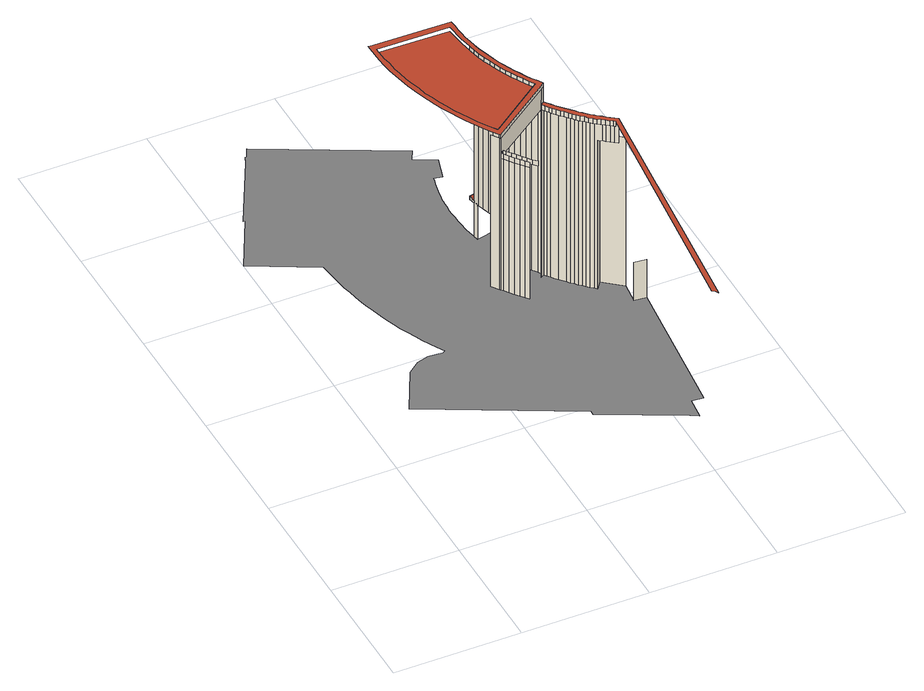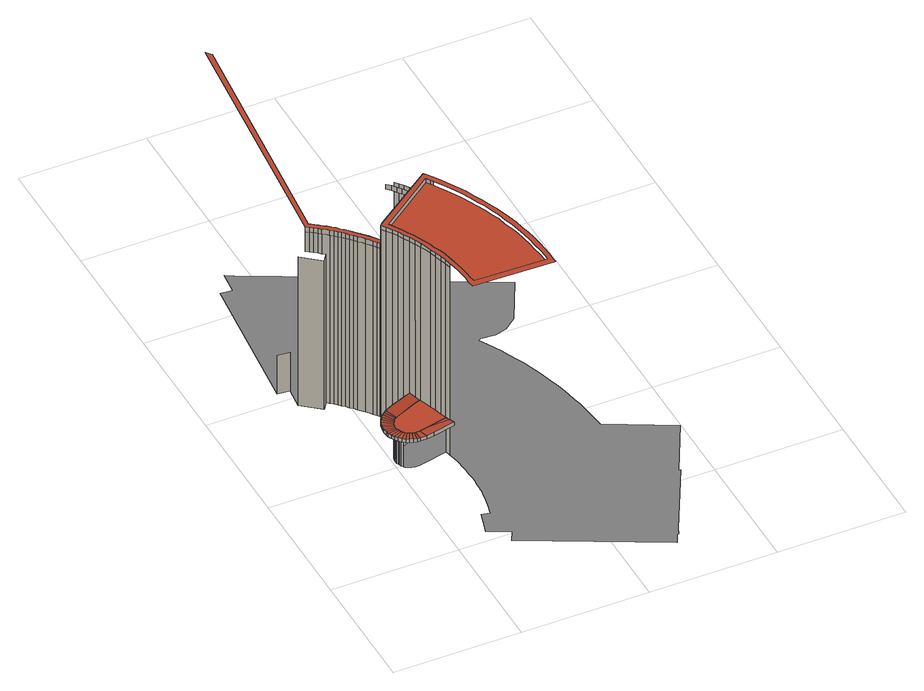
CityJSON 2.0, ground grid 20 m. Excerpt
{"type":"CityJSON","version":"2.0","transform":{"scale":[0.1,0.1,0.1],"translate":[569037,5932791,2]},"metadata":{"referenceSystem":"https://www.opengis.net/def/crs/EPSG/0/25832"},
"CityObjects":{
"building1":{"type":"Building","attributes":{"Grundfläche 2D":"5160.210936","Grundhöhe NN":"2.251"},"children":["building1-1"],"geometry":[{"type":"MultiSurface","lod":"3","boundaries":[[[0,1,2,3]],[[3,4,5,6]],[[7,4,3,2,8,9]],[[9,10,11,7]],[[9,8,12,10]],[[10,13,14,11]],[[10,12,15,13]],[[16,17,18,19]],[[13,20,21,14]],[[13,15,22,20]],[[23,24,25,26]],[[20,27,28,21]],[[20,22,29,27]],[[30,23,26,31]],[[27,32,33,28]],[[27,29,34,32]],[[35,30,31,36]],[[32,37,38,33]],[[32,34,39,37]],[[36,40,41,35]],[[40,42,43,41]],[[42,44,45,43]],[[44,46,47,45]],[[19,48,49,16]],[[24,50,51,4,7,25]],[[52,53,54,55,56,57,58,59,60,61,62,63,64,17,16,49,65,66,67,68,69,70,71,72,73,74,75,76,77,78,79,80,81,82,83,84,85,86,87]],[[88,89,90,91,92,93,94,95,96,97,98,99,100,101,102,103,104,6,5,105,106,107,108,109,110,111,112,113,114,115,116,117,118,119,120,121,122,123,124,125,126,127,128,129],[130,131,132,133,134,135,136,137,138,139,140,141,142,143,144,145,146,147,48,19,18,148,149,150,151,152,153,154,155,156,157,158,159,160,161,162,163,164,165]],[[166,167,168,169,170,171,172,173,174,175,176,177,178,179,180,181,182,183,184,185,186,187,188,189,190,191,192,193,194,195,196,197,198,199,200,201,202,203,204,205,206,207,208,209,210,211,212,213,214,215,216,217,218,219,220,221,222,223,224,225,226,227,228,229,230,231,232,233,234,235,236,237,238,239,240,241,242,243,244,245,246,247,248,249,250,251,252,253,254,255,256,257,258,259,260,261,262,263,264,265,266,267,268,269,270,271,272,273,274,275,276,277,278,279,280,281,282]],[[4,51,283,106,105,5]],[[75,74,138,137]],[[139,138,74,73]],[[136,76,75,137]],[[140,139,73,72]],[[136,135,77,76]],[[141,140,72,71]],[[141,71,70,142]],[[143,142,70,69]],[[143,69,68,144]],[[284,285,117,116]],[[284,286,287,285]],[[145,144,68,67]],[[288,289,286,284]],[[288,284,116,115]],[[285,290,118,117]],[[285,287,291,290]],[[292,119,118,290]],[[293,217,216,294,295,292,290,291,296]],[[288,297,298,299,300,289]],[[298,297,288,115,114,113]],[[301,299,298,302,243,242,303]],[[146,145,67,66]],[[298,113,112,302]],[[304,302,112,111]],[[305,244,243,302,304,306]],[[66,65,147,146]],[[304,307,245,244,305,306]],[[307,304,111,110]],[[65,49,48,147]],[[307,308,246,245]],[[308,307,110,109]],[[51,50,309]],[[308,310,247,246]],[[311,301,303,242,241,312]],[[310,308,109,108]],[[313,309,50,314]],[[250,249,283,51,309,50]],[[314,315,316,313]],[[310,317,248,247]],[[50,318,251,250]],[[317,310,108,107]],[[318,50,309,319]],[[315,320,321,316]],[[317,283,249,248]],[[283,317,107,106]],[[320,322,323,321]],[[318,324,252,251]],[[324,318,319,325]],[[322,326,327,323]],[[324,328,253,252]],[[328,324,325,329]],[[330,327,326,331]],[[253,328,332,333,255,254]],[[333,332,328,329,334,335]],[[330,331,336,337]],[[337,336,338,339]],[[255,333,340,341,257,256]],[[341,340,333,335,342,343]],[[316,321,323,327,330,337,339,344,345,346,347,348,349,350,351,352,353,354,355,356,357,358,359,360,361,362,363,364,365,366,367,368,369,370,343,342,335,334,329,325,319,309,313]],[[339,338,371,344]],[[372,311,312,241,240,373]],[[341,374,258,257]],[[374,341,343,370]],[[345,344,371,375]],[[374,376,259,258]],[[376,374,370,369]],[[345,375,377,346]],[[376,378,260,259]],[[378,376,369,368]],[[347,346,377,379]],[[368,367,380,378]],[[378,380,261,260]],[[367,366,381,380]],[[380,381,262,261]],[[348,347,379,382]],[[366,365,383,381]],[[381,383,263,262]],[[349,348,382,384]],[[385,386,387,388,389,390,391,392,393,296,291,287,286,289,300,299,301,311,372,394,395,396,397,398,399,400,401,402,403,404,405,406]],[[239,407,394,372,373,240]],[[383,408,264,263]],[[408,383,365,364]],[[350,349,384,409]],[[351,350,409,410]],[[264,408,411,412,413,414,265]],[[412,411,408,364,363,362]],[[238,415,395,394,407,239]],[[410,416,352,351]],[[237,417,396,395,415,238]],[[418,419,413,412]],[[414,420,266,265]],[[418,412,362,361]],[[416,421,353,352]],[[236,422,397,396,417,237]],[[423,424,419,418]],[[421,425,354,353]],[[423,418,361,360]],[[235,426,398,397,422,236]],[[234,427,399,398,426,235]],[[428,429,424,423]],[[428,423,360,359]],[[233,430,400,399,427,234]],[[232,431,401,400,430,233]],[[432,433,429,428]],[[231,434,402,401,431,232]],[[226,435,385,406,436,227]],[[432,428,359,358]],[[230,437,403,402,434,231]],[[227,436,406,405,438,228]],[[229,439,404,403,437,230]],[[228,438,405,404,439,229]],[[420,440,267,266]],[[441,442,269,268]]],"semantics":{"surfaces":[{"type":"WallSurface"},{"type":"RoofSurface"},{"type":"GroundSurface"}],"values":[0,0,0,0,0,0,0,0,0,0,0,0,0,0,0,0,0,0,0,0,0,0,0,0,0,1,1,2,0,0,0,0,0,0,0,0,0,0,0,0,0,0,0,0,0,0,0,0,0,0,0,0,0,0,0,0,0,0,0,0,0,0,0,0,0,0,0,0,0,0,0,0,0,0,0,0,0,0,0,0,0,0,0,0,0,0,0,1,0,0,0,0,0,0,0,0,0,0,0,0,0,0,0,0,0,0,0,1,0,0,0,0,0,0,0,0,0,0,0,0,0,0,0,0,0,0,0,0,0,0,0,0,0,0,0,0,0,0,0,0,0,0]}}]},
"building1-1":{"type":"BuildingInstallation","parents":["building1"],"geometry":[{"type":"MultiSurface","lod":"3","boundaries":[[[306,443,444,445,394,372,301]],[[445,446,395,394]],[[446,447,396,395]],[[447,448,397,396]],[[448,449,398,397]],[[449,450,399,398]],[[450,451,400,399]],[[451,452,401,400]],[[452,453,402,401]],[[453,454,403,402]],[[454,455,404,403]],[[455,456,405,404]],[[456,457,406,405]],[[457,458,385,406]],[[458,459,386,385]],[[459,460,387,386]],[[460,461,388,387]],[[461,462,389,388]],[[462,463,390,389]],[[463,464,391,390]],[[464,465,392,391]],[[465,466,467,295,393,392]],[[296,393,295]],[[467,468,294,295]],[[295,294,293,296]],[[388,469,470,387]],[[387,470,471,386]],[[386,471,435,385]],[[385,435,436,406]],[[406,436,438,405]],[[405,438,439,404]],[[404,439,437,403]],[[403,437,434,402]],[[402,434,431,401]],[[401,431,430,400]],[[400,430,427,399]],[[306,301,303,305]],[[443,306,305,472]],[[444,443,472,473]],[[445,444,473,474]],[[446,445,474,475]],[[447,446,475,476]],[[448,447,476,477]],[[449,448,477,478]],[[450,449,478,479]],[[451,450,479,480]],[[452,451,480,481]],[[453,452,481,482]],[[454,453,482,483]],[[455,454,483,484]],[[456,455,484,485]],[[457,456,485,486]],[[458,457,486,487]],[[459,458,487,488]],[[460,459,488,489]],[[461,460,489,490]],[[462,461,490,491]],[[463,462,491,492]],[[464,463,492,493]],[[465,464,493,494]],[[466,465,494,495]],[[467,466,495,468]],[[296,293,496,393]],[[393,496,497,392]],[[392,497,498,391]],[[391,498,499,390]],[[390,499,500,389]],[[389,500,469,388]],[[399,427,426,398]],[[398,426,422,397]],[[397,422,417,396]],[[396,417,415,395]],[[395,415,407,394]],[[394,407,373,372]],[[490,489,488,487,486,485,484,483,482,481,480,479,478,477,476,475,474,473,472,305,303,312,373,407,415,417,422,426,427,430,431,434,437,439,438,436,435,471,470,469,500,499,498,497,496,293,294,468,495,494,493,492,491]]],"semantics":{"surfaces":[{"type":"RoofSurface"},{"type":"WallSurface"},{"type":"OuterCeilingSurface"}],"values":[0,0,0,0,0,0,0,0,0,0,0,0,0,0,0,0,0,0,0,0,0,0,0,1,1,1,1,1,1,1,1,1,1,1,1,1,1,1,1,1,1,1,1,1,1,1,1,1,1,1,1,1,1,1,1,1,1,1,1,1,1,1,1,1,1,1,1,1,1,1,1,1,1,1,2]}}]}
},
"vertices":[
[258,427,347],[258,427,70],[266,416,70],[266,416,347],[267,414,347],[267,414,354],[266,416,354],[267,414,320],[267,414,70],[267,414,311],[270,411,311],[270,411,320],[270,411,70],[275,404,311],[275,404,320],[275,404,70],[269,426,347],[265,432,347],[265,432,354],[269,426,354],[280,397,311],[280,397,320],[280,397,70],[276,415,311],[273,419,311],[273,419,320],[276,415,320],[285,390,311],[285,390,320],[285,390,70],[281,408,311],[281,408,320],[290,384,311],[290,384,320],[290,384,70],[286,402,311],[286,402,320],[295,378,311],[295,378,320],[295,378,70],[291,395,320],[291,395,311],[296,389,320],[296,389,311],[301,382,320],[301,382,311],[307,376,320],[307,376,311],[360,493,354],[360,493,347],[365,485,311],[365,485,347],[199,596,347],[202,582,347],[205,569,347],[209,556,347],[212,542,347],[217,529,347],[221,516,347],[227,504,347],[232,491,347],[238,479,347],[244,467,347],[251,455,347],[258,443,347],[359,494,347],[354,502,347],[349,511,347],[344,520,347],[339,529,347],[335,538,347],[331,547,347],[327,557,347],[324,566,347],[320,576,347],[317,586,347],[315,596,347],[313,606,347],[311,616,347],[309,626,347],[308,636,347],[307,646,347],[306,656,347],[193,658,347],[193,650,347],[194,636,347],[196,623,347],[197,609,347],[186,636,354],[187,622,354],[189,608,354],[191,594,354],[194,581,354],[197,567,354],[201,553,354],[205,540,354],[209,527,354],[214,514,354],[219,501,354],[225,488,354],[231,475,354],[237,463,354],[244,451,354],[251,439,354],[258,427,354],[365,485,354],[371,490,354],[366,498,354],[360,506,354],[355,514,354],[351,523,354],[346,532,354],[342,541,354],[338,550,354],[334,559,354],[331,569,354],[328,578,354],[325,588,354],[322,597,354],[320,607,354],[318,617,354],[316,627,354],[315,637,354],[314,646,354],[314,656,354],[313,666,354],[186,669,354],[185,669,354],[185,663,354],[185,649,354],[306,656,354],[307,646,354],[308,636,354],[309,626,354],[311,616,354],[313,606,354],[315,596,354],[317,586,354],[320,576,354],[324,566,354],[327,557,354],[331,547,354],[335,538,354],[339,529,354],[344,520,354],[349,511,354],[354,502,354],[359,494,354],[258,443,354],[251,455,354],[244,467,354],[238,479,354],[232,491,354],[227,504,354],[221,516,354],[217,529,354],[212,542,354],[209,556,354],[205,569,354],[202,582,354],[199,596,354],[197,609,354],[196,623,354],[194,636,354],[193,650,354],[193,658,354],[167,412,3],[161,423,3],[155,435,3],[150,447,3],[144,459,3],[139,471,3],[134,484,3],[130,496,3],[126,509,3],[122,522,3],[118,534,3],[115,547,3],[112,560,3],[110,573,3],[107,586,3],[105,599,3],[104,612,3],[102,626,3],[101,639,3],[1,691,3],[46,778,3],[43,779,3],[102,892,3],[107,903,3],[109,903,3],[117,919,3],[324,813,3],[315,797,3],[348,780,3],[337,743,3],[324,746,3],[323,740,3],[321,734,3],[320,729,3],[319,723,3],[318,718,3],[317,712,3],[316,706,3],[315,700,3],[315,695,3],[314,689,3],[314,683,3],[314,677,3],[313,672,3],[313,666,3],[314,656,3],[314,646,3],[315,637,3],[316,627,3],[318,617,3],[320,607,3],[322,599,3],[358,607,3],[368,609,3],[375,609,3],[377,609,3],[380,608,3],[383,607,3],[386,605,3],[388,604,3],[390,601,3],[392,599,3],[393,596,3],[394,593,3],[395,591,3],[395,588,3],[395,585,3],[395,582,3],[394,579,3],[392,576,3],[391,574,3],[389,571,3],[386,569,3],[384,568,3],[374,563,3],[351,553,3],[338,548,3],[342,541,3],[346,532,3],[351,523,3],[355,514,3],[360,506,3],[366,498,3],[371,490,3],[365,485,3],[371,489,3],[374,485,3],[378,480,3],[381,475,3],[385,471,3],[389,466,3],[393,462,3],[397,457,3],[401,453,3],[405,448,3],[409,444,3],[413,440,3],[417,436,3],[422,432,3],[426,428,3],[435,440,3],[464,417,3],[460,383,3],[479,381,3],[455,148,3],[436,150,3],[433,116,3],[421,122,3],[302,183,3],[300,184,3],[300,191,3],[73,308,3],[109,379,3],[128,394,3],[147,400,3],[169,397,3],[174,400,3],[371,490,347],[328,578,347],[325,588,347],[328,578,66],[325,588,66],[331,569,347],[331,569,66],[322,597,347],[322,597,66],[320,607,347],[322,599,64],[320,607,64],[320,607,68],[322,599,66],[334,559,347],[338,550,347],[338,550,66],[334,559,66],[338,548,66],[342,541,347],[338,548,64],[346,532,347],[346,532,64],[346,532,70],[351,523,347],[355,514,347],[365,485,320],[360,506,347],[351,553,66],[351,553,64],[368,480,320],[368,480,311],[372,475,311],[372,475,320],[366,498,347],[371,489,311],[371,489,320],[375,471,311],[375,471,320],[379,466,311],[379,466,320],[374,485,311],[374,485,320],[383,461,311],[383,461,320],[378,480,311],[378,480,320],[387,457,320],[387,457,311],[381,475,311],[385,471,311],[381,475,320],[385,471,320],[391,452,311],[391,452,320],[395,448,311],[395,448,320],[389,466,311],[393,462,311],[389,466,320],[393,462,320],[399,443,320],[403,439,320],[408,435,320],[412,430,320],[417,426,320],[421,422,320],[426,419,320],[431,415,320],[436,411,320],[440,408,320],[443,406,320],[402,14,320],[406,10,320],[409,6,320],[450,410,320],[445,414,320],[440,417,320],[435,421,320],[431,425,320],[426,428,320],[422,432,320],[417,436,320],[413,440,320],[409,444,320],[405,448,320],[401,453,320],[397,457,320],[399,443,311],[374,563,66],[374,563,64],[397,457,311],[403,439,311],[401,453,311],[408,435,311],[405,448,311],[412,430,311],[409,444,311],[413,440,311],[417,426,311],[417,436,311],[421,422,311],[390,601,66],[388,604,66],[386,605,66],[383,607,66],[380,608,66],[377,609,66],[375,609,66],[368,609,66],[358,607,66],[384,568,66],[386,569,66],[389,571,66],[391,574,66],[392,576,66],[394,579,66],[395,582,66],[395,585,66],[395,588,66],[395,591,66],[394,593,66],[393,596,66],[392,599,66],[384,568,64],[422,432,311],[426,419,311],[431,415,311],[426,428,311],[431,425,311],[431,425,275],[426,428,275],[386,569,64],[436,411,311],[389,571,64],[435,421,311],[435,421,275],[435,440,275],[440,408,311],[391,574,64],[440,417,311],[440,417,275],[443,406,311],[392,576,64],[394,579,64],[445,414,311],[445,414,275],[395,582,64],[395,585,64],[450,410,311],[450,410,275],[395,588,64],[390,601,64],[392,599,64],[395,591,64],[393,596,64],[394,593,64],[464,417,275],[460,383,73],[479,381,73],
[358,537,70],[381,546,70],[393,552,70],[397,555,70],[401,558,70],[405,562,70],[408,567,70],[411,572,70],[412,578,70],[413,583,70],[414,588,70],[413,594,70],[412,599,70],[410,604,70],[407,608,70],[404,613,70],[400,617,70],[396,621,70],[391,623,70],[386,625,70],[381,627,70],[376,627,70],[366,627,70],[354,625,70],[318,617,70],[318,617,64],[383,607,64],[386,605,64],[388,604,64],[358,537,64],[381,546,64],[393,552,64],[397,555,64],[401,558,64],[405,562,64],[408,567,64],[411,572,64],[412,578,64],[413,583,64],[414,588,64],[413,594,64],[412,599,64],[410,604,64],[407,608,64],[404,613,64],[400,617,64],[396,621,64],[391,623,64],[386,625,64],[381,627,64],[376,627,64],[366,627,64],[354,625,64],[358,607,64],[368,609,64],[375,609,64],[377,609,64],[380,608,64]
]}
